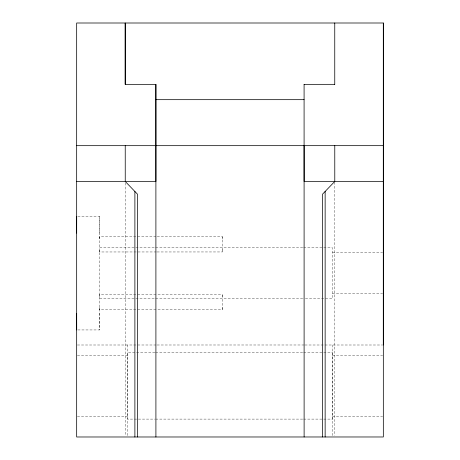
<?xml version="1.0" encoding="UTF-8"?>
<svg xmlns="http://www.w3.org/2000/svg" width="460" height="460" viewBox="0 0 460 460"><rect width="100%" height="100%" fill="white"/><g stroke="black" fill="none" stroke-linecap="round" stroke-linejoin="round"><path stroke-width="0.34" stroke-dasharray="2.3 1.72" d="M99.67 313.317L99.67 329.941L77.389 329.941M99.67 307.539L99.665 309.793L156.337 309.781M99.665 296.706L99.665 294.457L156.337 294.446M156.337 251.959L99.665 251.971L99.67 249.717M99.659 238.884L99.665 236.63L156.331 236.624M99.659 233.099L99.665 216.482L77.383 216.482M99.67 294.71L99.665 295.487M127.765 435.557L127.765 344.994M222.329 307.527L222.329 309.781L157.05 309.787M222.324 296.694L222.329 294.44L157.05 294.452M222.329 249.705L222.324 251.959L222.324 236.618L157.044 236.63M222.324 238.872L222.324 236.618M222.329 309.511L222.329 294.44M332.172 435.557L332.172 345M99.665 247.658L154.974 247.658M155.693 247.658L302.939 247.652M303.657 247.652L332.39 247.652L332.39 298.764L303.657 298.764M157.05 251.965L222.329 251.953M332.39 252.764L382.611 252.764M332.39 293.652L382.611 293.652M99.665 298.764L154.974 298.764M155.693 298.764L302.939 298.764M77.389 345L156.458 344.994M157.102 344.994L304.313 344.988M304.917 345L382.57 345M154.911 352.659L127.604 352.659L127.604 419.1L154.911 419.1M155.63 352.659L302.933 352.659M303.64 352.659L332.39 352.659M77.383 355.218L127.61 355.218M332.379 355.218L382.616 355.212M77.383 416.547L127.61 416.547M332.379 416.547L382.616 416.541M155.63 419.1L302.933 419.1M303.64 419.1L332.39 419.1M99.665 216.482L99.67 329.941M99.665 236.63L99.665 237.665M99.665 250.936L99.665 251.971M99.67 308.758L99.665 309.793M334.782 182.154L334.782 435.545M332.379 352.659L332.379 419.1M125.246 182.896L125.246 435.562"/><path stroke-width="0.69" d="M76.676 313.317L76.67 329.941L76.67 322.345M76.665 233.099L76.665 216.482L76.665 224.077M125.218 84.347L125.218 23.017L125.223 84.347L155.888 84.347L155.911 437M76.693 181.458L155.911 181.458L155.882 84.347M383.306 344.988L383.324 23L383.335 436.977L76.67 436.988L76.67 23.006L383.324 23M304.089 84.347L334.753 84.335M155.877 99.676L304.089 99.67M76.688 145.676L383.335 145.665M383.335 181.435L304.117 181.435L304.094 145.665M334.771 145.665L334.782 181.435L322.575 194.126L322.575 436.977M125.235 145.676L125.246 181.458L137.454 194.143L137.454 437M334.753 23.006L334.753 84.347M325.139 191.458L325.139 436.977M304.089 84.335L304.117 436.977M134.889 191.481L134.889 437"/></g></svg>
